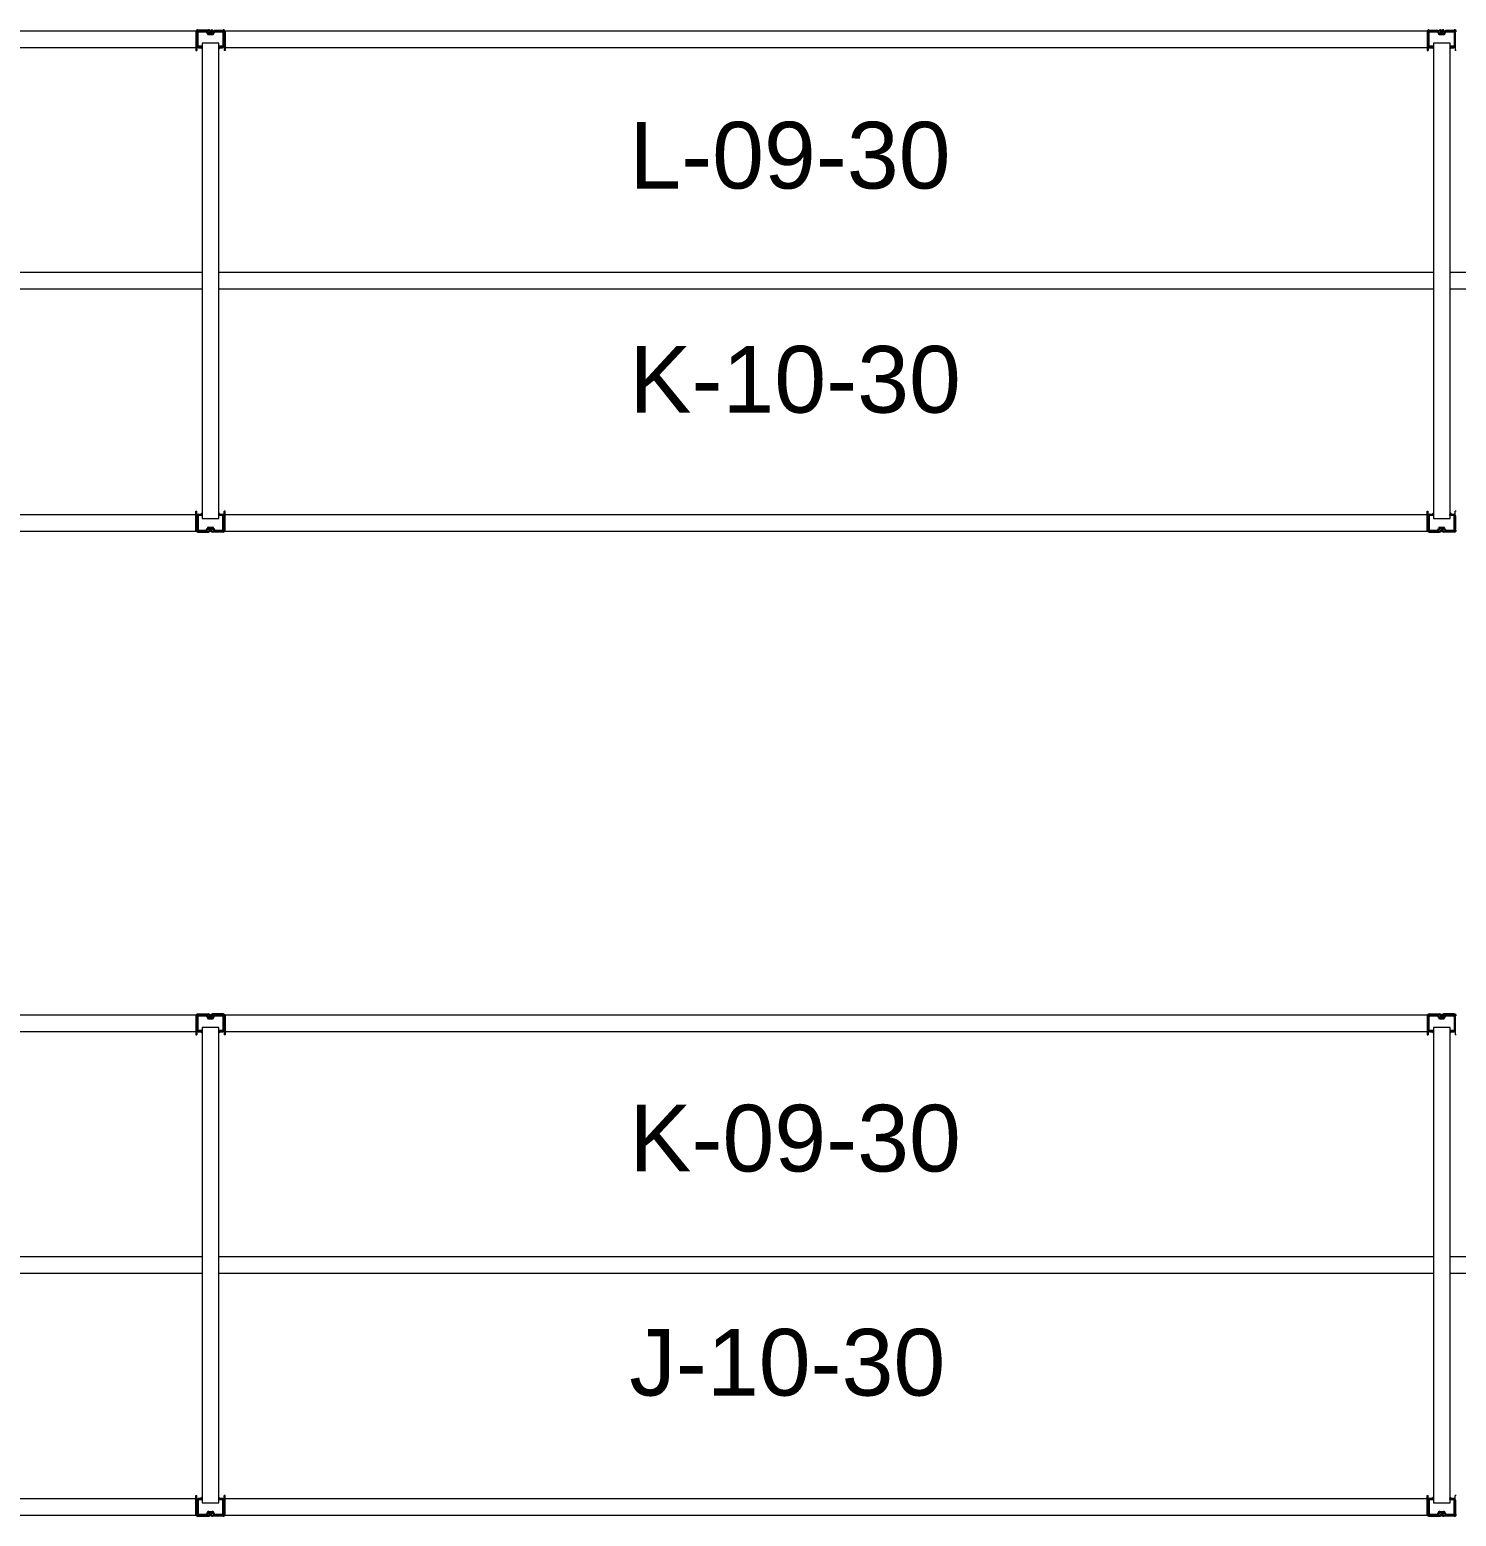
# Model space of a CAD drawing. Header units: inches. Extents: x 2743 to 10591, y -1604 to 5792.
# Drawn here: x 3988.2 to 4159.2, y 373.6 to 551.8 of the extents above; entities that cross this region are included whole.
import ezdxf

# ---------------------------------------------------------------- set-up
doc = ezdxf.new("R2010")
doc.units = ezdxf.units.IN
doc.header["$LTSCALE"] = 0.1875
doc.header["$MEASUREMENT"] = 0
for name, color, linetype, lineweight in [('22 Dimension', 7, 'Continuous', 5), ('32 Echelle', 160, 'Continuous', 15), ('33 Poutre', 30, 'Continuous', 15)]:
    doc.layers.add(name, color=color, linetype=linetype, lineweight=lineweight)
doc.styles.add('arial', font='')
doc.styles.get('arial').set_extended_font_data('Arial')

msp = doc.modelspace()

# ---------------------------------------------------------------- hatches: boundary and pattern name
at = {"layer": '32 Echelle'}
for points in [[(4008.83382, 549.49574), (4008.83382, 549.68324), (4008.64632, 549.68324)], [(4008.83382, 549.49574), (4008.83382, 549.68324), (4008.64632, 549.68324)], [(4010.83382, 549.49574), (4010.83382, 549.68324), (4011.02132, 549.68324)], [(4010.83382, 549.49574), (4010.83382, 549.68324), (4011.02132, 549.68324)], [(4156.45882, 549.49574), (4156.45882, 549.68324), (4156.27132, 549.68324)], [(4156.45882, 549.49574), (4156.45882, 549.68324), (4156.27132, 549.68324)], [(4158.45882, 549.49574), (4158.45882, 549.68324), (4158.64632, 549.68324)], [(4158.45882, 549.49574), (4158.45882, 549.68324), (4158.64632, 549.68324)], [(4008.83382, 493.87074), (4008.83382, 493.68324), (4008.64632, 493.68324)], [(4008.83382, 493.87074), (4008.83382, 493.68324), (4008.64632, 493.68324)], [(4010.83382, 493.87074), (4010.83382, 493.68324), (4011.02132, 493.68324)], [(4010.83382, 493.87074), (4010.83382, 493.68324), (4011.02132, 493.68324)], [(4156.45882, 493.87074), (4156.45882, 493.68324), (4156.27132, 493.68324)], [(4156.45882, 493.87074), (4156.45882, 493.68324), (4156.27132, 493.68324)], [(4158.45882, 493.87074), (4158.45882, 493.68324), (4158.64632, 493.68324)], [(4158.45882, 493.87074), (4158.45882, 493.68324), (4158.64632, 493.68324)], [(4008.83382, 431.49574), (4008.83382, 431.68324), (4008.64632, 431.68324)], [(4008.83382, 431.49574), (4008.83382, 431.68324), (4008.64632, 431.68324)], [(4010.83382, 431.49574), (4010.83382, 431.68324), (4011.02132, 431.68324)], [(4010.83382, 431.49574), (4010.83382, 431.68324), (4011.02132, 431.68324)], [(4156.45882, 431.49574), (4156.45882, 431.68324), (4156.27132, 431.68324)], [(4156.45882, 431.49574), (4156.45882, 431.68324), (4156.27132, 431.68324)], [(4158.45882, 431.49574), (4158.45882, 431.68324), (4158.64632, 431.68324)], [(4158.45882, 431.49574), (4158.45882, 431.68324), (4158.64632, 431.68324)], [(4008.83382, 375.87074), (4008.83382, 375.68324), (4008.64632, 375.68324)], [(4008.83382, 375.87074), (4008.83382, 375.68324), (4008.64632, 375.68324)], [(4010.83382, 375.87074), (4010.83382, 375.68324), (4011.02132, 375.68324)], [(4010.83382, 375.87074), (4010.83382, 375.68324), (4011.02132, 375.68324)], [(4156.45882, 375.87074), (4156.45882, 375.68324), (4156.27132, 375.68324)], [(4156.45882, 375.87074), (4156.45882, 375.68324), (4156.27132, 375.68324)], [(4158.45882, 375.87074), (4158.45882, 375.68324), (4158.64632, 375.68324)], [(4158.45882, 375.87074), (4158.45882, 375.68324), (4158.64632, 375.68324)]]:
    msp.add_hatch(color=256, dxfattribs=at).paths.add_polyline_path(points)

# ---------------------------------------------------------------- linework, layer by layer
at = {"layer": '22 Dimension'}
for p, q in [((4008.83382, 522.68324), (3863.20882, 522.68324)), ((4156.45882, 522.68324), (4010.83382, 522.68324)), ((4304.08382, 522.68324), (4158.45882, 522.68324)), ((4008.83382, 520.68324), (3863.20882, 520.68324)), ((4156.45882, 520.68324), (4010.83382, 520.68324)), ((4304.08382, 520.68324), (4158.45882, 520.68324)), ((4008.83382, 404.68324), (3863.20882, 404.68324)), ((4156.45882, 404.68324), (4010.83382, 404.68324)), ((4304.08382, 404.68324), (4158.45882, 404.68324)), ((4008.83382, 402.68324), (3863.20882, 402.68324)), ((4156.45882, 402.68324), (4010.83382, 402.68324)), ((4304.08382, 402.68324), (4158.45882, 402.68324))]:
    msp.add_line(p, q, dxfattribs=at)
at = {"layer": '32 Echelle', "linetype": 'Continuous', "lineweight": 25}
for p, q in [((4008.20886, 551.49949), (4008.20886, 549.86699)), ((4008.20886, 551.49949), (4008.20886, 549.86699)), ((4008.29886, 549.86699), (4008.29886, 551.49949)), ((4008.29886, 549.86699), (4008.29886, 551.49949)), ((4009.32145, 551.68324), (4008.39261, 551.68324)), ((4009.32145, 551.68324), (4008.39261, 551.68324)), ((4008.39261, 551.59324), (4009.32145, 551.59324)), ((4008.39261, 551.59324), (4009.32145, 551.59324)), ((4009.4111, 551.5269), (4009.45501, 551.38326)), ((4009.4111, 551.5269), (4009.45501, 551.38326)), ((4009.54108, 551.40958), (4009.49717, 551.55321)), ((4009.54108, 551.40958), (4009.49717, 551.55321)), ((4010.0369, 551.34324), (4009.63073, 551.34324)), ((4010.0369, 551.34324), (4009.63073, 551.34324)), ((4009.63073, 551.25324), (4010.0369, 551.25324)), ((4009.63073, 551.25324), (4010.0369, 551.25324)), ((4010.17047, 551.55321), (4010.12655, 551.40958)), ((4010.17047, 551.55321), (4010.12655, 551.40958)), ((4010.21262, 551.38326), (4010.25653, 551.5269)), ((4010.21262, 551.38326), (4010.25653, 551.5269)), ((4011.27502, 551.68324), (4010.34619, 551.68324)), ((4011.27502, 551.68324), (4010.34619, 551.68324)), ((4010.34619, 551.59324), (4011.27502, 551.59324)), ((4010.34619, 551.59324), (4011.27502, 551.59324)), ((4011.36877, 551.49949), (4011.36877, 549.86699)), ((4011.36877, 551.49949), (4011.36877, 549.86699)), ((4011.45877, 549.86699), (4011.45877, 551.49949)), ((4011.45877, 549.86699), (4011.45877, 551.49949)), ((4155.83386, 551.49949), (4155.83386, 549.86699)), ((4155.83386, 551.49949), (4155.83386, 549.86699)), ((4155.92386, 549.86699), (4155.92386, 551.49949)), ((4155.92386, 549.86699), (4155.92386, 551.49949)), ((4156.94645, 551.68324), (4156.01761, 551.68324)), ((4156.94645, 551.68324), (4156.01761, 551.68324)), ((4156.01761, 551.59324), (4156.94645, 551.59324)), ((4156.01761, 551.59324), (4156.94645, 551.59324)), ((4157.0361, 551.5269), (4157.08001, 551.38326)), ((4157.0361, 551.5269), (4157.08001, 551.38326)), ((4157.16608, 551.40958), (4157.12217, 551.55321)), ((4157.16608, 551.40958), (4157.12217, 551.55321)), ((4157.6619, 551.34324), (4157.25573, 551.34324)), ((4157.6619, 551.34324), (4157.25573, 551.34324)), ((4157.25573, 551.25324), (4157.6619, 551.25324)), ((4157.25573, 551.25324), (4157.6619, 551.25324)), ((4157.79547, 551.55321), (4157.75155, 551.40958)), ((4157.79547, 551.55321), (4157.75155, 551.40958)), ((4157.83762, 551.38326), (4157.88153, 551.5269)), ((4157.83762, 551.38326), (4157.88153, 551.5269)), ((4158.90002, 551.68324), (4157.97119, 551.68324)), ((4158.90002, 551.68324), (4157.97119, 551.68324)), ((4157.97119, 551.59324), (4158.90002, 551.59324)), ((4157.97119, 551.59324), (4158.90002, 551.59324)), ((4158.99377, 551.49949), (4158.99377, 549.86699)), ((4158.99377, 551.49949), (4158.99377, 549.86699)), ((4159.08377, 549.86699), (4159.08377, 551.49949)), ((4159.08377, 549.86699), (4159.08377, 551.49949)), ((4008.80886, 549.77324), (4008.39261, 549.77324)), ((4008.80886, 549.77324), (4008.39261, 549.77324)), ((4008.39261, 549.68324), (4008.80886, 549.68324)), ((4008.39261, 549.68324), (4008.80886, 549.68324)), ((4008.80886, 549.68324), (4008.80886, 549.77324)), ((4008.80886, 549.68324), (4008.80886, 549.77324)), ((4011.27502, 549.77324), (4010.85877, 549.77324)), ((4010.85877, 549.77324), (4010.85877, 549.68324)), ((4011.27502, 549.77324), (4010.85877, 549.77324)), ((4010.85877, 549.77324), (4010.85877, 549.68324)), ((4010.85877, 549.68324), (4011.27502, 549.68324)), ((4010.85877, 549.68324), (4011.27502, 549.68324)), ((4156.43386, 549.77324), (4156.01761, 549.77324)), ((4156.43386, 549.77324), (4156.01761, 549.77324)), ((4156.01761, 549.68324), (4156.43386, 549.68324)), ((4156.01761, 549.68324), (4156.43386, 549.68324)), ((4156.43386, 549.68324), (4156.43386, 549.77324)), ((4156.43386, 549.68324), (4156.43386, 549.77324)), ((4158.90002, 549.77324), (4158.48377, 549.77324)), ((4158.48377, 549.77324), (4158.48377, 549.68324)), ((4158.90002, 549.77324), (4158.48377, 549.77324)), ((4158.48377, 549.77324), (4158.48377, 549.68324)), ((4158.48377, 549.68324), (4158.90002, 549.68324)), ((4158.48377, 549.68324), (4158.90002, 549.68324)), ((4008.20886, 491.86699), (4008.20886, 493.49949)), ((4008.20886, 491.86699), (4008.20886, 493.49949)), ((4008.29886, 493.49949), (4008.29886, 491.86699)), ((4008.29886, 493.49949), (4008.29886, 491.86699)), ((4008.39261, 493.68324), (4008.80886, 493.68324)), ((4008.39261, 493.68324), (4008.80886, 493.68324)), ((4008.80886, 493.59324), (4008.39261, 493.59324)), ((4008.80886, 493.59324), (4008.39261, 493.59324)), ((4008.80886, 493.68324), (4008.80886, 493.59324)), ((4008.80886, 493.68324), (4008.80886, 493.59324)), ((4009.4111, 491.83958), (4009.45501, 491.98321)), ((4009.4111, 491.83958), (4009.45501, 491.98321)), ((4009.54108, 491.9569), (4009.49717, 491.81326)), ((4009.54108, 491.9569), (4009.49717, 491.81326)), ((4009.63073, 492.11324), (4010.0369, 492.11324)), ((4009.63073, 492.11324), (4010.0369, 492.11324)), ((4010.0369, 492.02324), (4009.63073, 492.02324)), ((4010.0369, 492.02324), (4009.63073, 492.02324)), ((4010.17047, 491.81326), (4010.12655, 491.9569)), ((4010.17047, 491.81326), (4010.12655, 491.9569)), ((4010.21262, 491.98321), (4010.25653, 491.83958)), ((4010.21262, 491.98321), (4010.25653, 491.83958)), ((4010.85877, 493.68324), (4011.27502, 493.68324)), ((4010.85877, 493.59324), (4010.85877, 493.68324)), ((4010.85877, 493.68324), (4011.27502, 493.68324)), ((4010.85877, 493.59324), (4010.85877, 493.68324)), ((4011.27502, 493.59324), (4010.85877, 493.59324)), ((4011.27502, 493.59324), (4010.85877, 493.59324)), ((4011.36877, 491.86699), (4011.36877, 493.49949)), ((4011.36877, 491.86699), (4011.36877, 493.49949)), ((4011.45877, 493.49949), (4011.45877, 491.86699)), ((4011.45877, 493.49949), (4011.45877, 491.86699)), ((4155.83386, 491.86699), (4155.83386, 493.49949)), ((4155.83386, 491.86699), (4155.83386, 493.49949)), ((4155.92386, 493.49949), (4155.92386, 491.86699)), ((4155.92386, 493.49949), (4155.92386, 491.86699)), ((4156.01761, 493.68324), (4156.43386, 493.68324)), ((4156.01761, 493.68324), (4156.43386, 493.68324)), ((4156.43386, 493.59324), (4156.01761, 493.59324)), ((4156.43386, 493.59324), (4156.01761, 493.59324)), ((4156.43386, 493.68324), (4156.43386, 493.59324)), ((4156.43386, 493.68324), (4156.43386, 493.59324)), ((4157.0361, 491.83958), (4157.08001, 491.98321)), ((4157.0361, 491.83958), (4157.08001, 491.98321)), ((4157.16608, 491.9569), (4157.12217, 491.81326)), ((4157.16608, 491.9569), (4157.12217, 491.81326)), ((4157.25573, 492.11324), (4157.6619, 492.11324)), ((4157.25573, 492.11324), (4157.6619, 492.11324)), ((4157.6619, 492.02324), (4157.25573, 492.02324)), ((4157.6619, 492.02324), (4157.25573, 492.02324)), ((4157.79547, 491.81326), (4157.75155, 491.9569)), ((4157.79547, 491.81326), (4157.75155, 491.9569)), ((4157.83762, 491.98321), (4157.88153, 491.83958)), ((4157.83762, 491.98321), (4157.88153, 491.83958)), ((4158.48377, 493.68324), (4158.90002, 493.68324)), ((4158.48377, 493.59324), (4158.48377, 493.68324)), ((4158.48377, 493.68324), (4158.90002, 493.68324)), ((4158.48377, 493.59324), (4158.48377, 493.68324)), ((4158.90002, 493.59324), (4158.48377, 493.59324)), ((4158.90002, 493.59324), (4158.48377, 493.59324)), ((4158.99377, 491.86699), (4158.99377, 493.49949)), ((4158.99377, 491.86699), (4158.99377, 493.49949)), ((4159.08377, 493.49949), (4159.08377, 491.86699)), ((4159.08377, 493.49949), (4159.08377, 491.86699)), ((4008.39261, 491.77324), (4009.32145, 491.77324)), ((4008.39261, 491.77324), (4009.32145, 491.77324)), ((4009.32145, 491.68324), (4008.39261, 491.68324)), ((4009.32145, 491.68324), (4008.39261, 491.68324)), ((4010.34619, 491.77324), (4011.27502, 491.77324)), ((4010.34619, 491.77324), (4011.27502, 491.77324)), ((4011.27502, 491.68324), (4010.34619, 491.68324)), ((4011.27502, 491.68324), (4010.34619, 491.68324)), ((4156.01761, 491.77324), (4156.94645, 491.77324)), ((4156.01761, 491.77324), (4156.94645, 491.77324)), ((4156.94645, 491.68324), (4156.01761, 491.68324)), ((4156.94645, 491.68324), (4156.01761, 491.68324)), ((4157.97119, 491.77324), (4158.90002, 491.77324)), ((4157.97119, 491.77324), (4158.90002, 491.77324)), ((4158.90002, 491.68324), (4157.97119, 491.68324)), ((4158.90002, 491.68324), (4157.97119, 491.68324)), ((4008.20886, 433.49949), (4008.20886, 431.86699)), ((4008.20886, 433.49949), (4008.20886, 431.86699)), ((4008.29886, 431.86699), (4008.29886, 433.49949)), ((4008.29886, 431.86699), (4008.29886, 433.49949)), ((4009.32145, 433.68324), (4008.39261, 433.68324)), ((4009.32145, 433.68324), (4008.39261, 433.68324)), ((4008.39261, 433.59324), (4009.32145, 433.59324)), ((4008.39261, 433.59324), (4009.32145, 433.59324)), ((4009.4111, 433.5269), (4009.45501, 433.38326)), ((4009.4111, 433.5269), (4009.45501, 433.38326)), ((4009.54108, 433.40958), (4009.49717, 433.55321)), ((4009.54108, 433.40958), (4009.49717, 433.55321)), ((4010.0369, 433.34324), (4009.63073, 433.34324)), ((4010.0369, 433.34324), (4009.63073, 433.34324)), ((4009.63073, 433.25324), (4010.0369, 433.25324)), ((4009.63073, 433.25324), (4010.0369, 433.25324)), ((4010.17047, 433.55321), (4010.12655, 433.40958)), ((4010.17047, 433.55321), (4010.12655, 433.40958)), ((4010.21262, 433.38326), (4010.25653, 433.5269)), ((4010.21262, 433.38326), (4010.25653, 433.5269)), ((4011.27502, 433.68324), (4010.34619, 433.68324)), ((4011.27502, 433.68324), (4010.34619, 433.68324)), ((4010.34619, 433.59324), (4011.27502, 433.59324)), ((4010.34619, 433.59324), (4011.27502, 433.59324)), ((4011.36877, 433.49949), (4011.36877, 431.86699)), ((4011.36877, 433.49949), (4011.36877, 431.86699)), ((4011.45877, 431.86699), (4011.45877, 433.49949)), ((4011.45877, 431.86699), (4011.45877, 433.49949)), ((4155.83386, 433.49949), (4155.83386, 431.86699)), ((4155.83386, 433.49949), (4155.83386, 431.86699)), ((4155.92386, 431.86699), (4155.92386, 433.49949)), ((4155.92386, 431.86699), (4155.92386, 433.49949)), ((4156.94645, 433.68324), (4156.01761, 433.68324)), ((4156.94645, 433.68324), (4156.01761, 433.68324)), ((4156.01761, 433.59324), (4156.94645, 433.59324)), ((4156.01761, 433.59324), (4156.94645, 433.59324)), ((4157.0361, 433.5269), (4157.08001, 433.38326)), ((4157.0361, 433.5269), (4157.08001, 433.38326)), ((4157.16608, 433.40958), (4157.12217, 433.55321)), ((4157.16608, 433.40958), (4157.12217, 433.55321)), ((4157.6619, 433.34324), (4157.25573, 433.34324)), ((4157.6619, 433.34324), (4157.25573, 433.34324)), ((4157.25573, 433.25324), (4157.6619, 433.25324)), ((4157.25573, 433.25324), (4157.6619, 433.25324)), ((4157.79547, 433.55321), (4157.75155, 433.40958)), ((4157.79547, 433.55321), (4157.75155, 433.40958)), ((4157.83762, 433.38326), (4157.88153, 433.5269)), ((4157.83762, 433.38326), (4157.88153, 433.5269)), ((4158.90002, 433.68324), (4157.97119, 433.68324)), ((4158.90002, 433.68324), (4157.97119, 433.68324)), ((4157.97119, 433.59324), (4158.90002, 433.59324)), ((4157.97119, 433.59324), (4158.90002, 433.59324)), ((4158.99377, 433.49949), (4158.99377, 431.86699)), ((4158.99377, 433.49949), (4158.99377, 431.86699)), ((4159.08377, 431.86699), (4159.08377, 433.49949)), ((4159.08377, 431.86699), (4159.08377, 433.49949)), ((4008.80886, 431.77324), (4008.39261, 431.77324)), ((4008.80886, 431.77324), (4008.39261, 431.77324)), ((4008.39261, 431.68324), (4008.80886, 431.68324)), ((4008.39261, 431.68324), (4008.80886, 431.68324)), ((4008.80886, 431.68324), (4008.80886, 431.77324)), ((4008.80886, 431.68324), (4008.80886, 431.77324)), ((4011.27502, 431.77324), (4010.85877, 431.77324)), ((4010.85877, 431.77324), (4010.85877, 431.68324)), ((4011.27502, 431.77324), (4010.85877, 431.77324)), ((4010.85877, 431.77324), (4010.85877, 431.68324)), ((4010.85877, 431.68324), (4011.27502, 431.68324)), ((4010.85877, 431.68324), (4011.27502, 431.68324)), ((4156.43386, 431.77324), (4156.01761, 431.77324)), ((4156.43386, 431.77324), (4156.01761, 431.77324)), ((4156.01761, 431.68324), (4156.43386, 431.68324)), ((4156.01761, 431.68324), (4156.43386, 431.68324)), ((4156.43386, 431.68324), (4156.43386, 431.77324)), ((4156.43386, 431.68324), (4156.43386, 431.77324)), ((4158.90002, 431.77324), (4158.48377, 431.77324)), ((4158.48377, 431.77324), (4158.48377, 431.68324)), ((4158.90002, 431.77324), (4158.48377, 431.77324)), ((4158.48377, 431.77324), (4158.48377, 431.68324)), ((4158.48377, 431.68324), (4158.90002, 431.68324)), ((4158.48377, 431.68324), (4158.90002, 431.68324)), ((4008.20886, 373.86699), (4008.20886, 375.49949)), ((4008.20886, 373.86699), (4008.20886, 375.49949)), ((4008.29886, 375.49949), (4008.29886, 373.86699)), ((4008.29886, 375.49949), (4008.29886, 373.86699)), ((4008.39261, 375.68324), (4008.80886, 375.68324)), ((4008.39261, 375.68324), (4008.80886, 375.68324)), ((4008.80886, 375.59324), (4008.39261, 375.59324)), ((4008.80886, 375.59324), (4008.39261, 375.59324)), ((4008.80886, 375.68324), (4008.80886, 375.59324)), ((4008.80886, 375.68324), (4008.80886, 375.59324)), ((4010.85877, 375.68324), (4011.27502, 375.68324)), ((4010.85877, 375.59324), (4010.85877, 375.68324)), ((4010.85877, 375.68324), (4011.27502, 375.68324)), ((4010.85877, 375.59324), (4010.85877, 375.68324)), ((4011.27502, 375.59324), (4010.85877, 375.59324)), ((4011.27502, 375.59324), (4010.85877, 375.59324)), ((4011.36877, 373.86699), (4011.36877, 375.49949)), ((4011.36877, 373.86699), (4011.36877, 375.49949)), ((4011.45877, 375.49949), (4011.45877, 373.86699)), ((4011.45877, 375.49949), (4011.45877, 373.86699)), ((4155.83386, 373.86699), (4155.83386, 375.49949)), ((4155.83386, 373.86699), (4155.83386, 375.49949)), ((4155.92386, 375.49949), (4155.92386, 373.86699)), ((4155.92386, 375.49949), (4155.92386, 373.86699)), ((4156.01761, 375.68324), (4156.43386, 375.68324)), ((4156.01761, 375.68324), (4156.43386, 375.68324)), ((4156.43386, 375.59324), (4156.01761, 375.59324)), ((4156.43386, 375.59324), (4156.01761, 375.59324)), ((4156.43386, 375.68324), (4156.43386, 375.59324)), ((4156.43386, 375.68324), (4156.43386, 375.59324)), ((4158.48377, 375.68324), (4158.90002, 375.68324)), ((4158.48377, 375.59324), (4158.48377, 375.68324)), ((4158.48377, 375.68324), (4158.90002, 375.68324)), ((4158.48377, 375.59324), (4158.48377, 375.68324)), ((4158.90002, 375.59324), (4158.48377, 375.59324)), ((4158.90002, 375.59324), (4158.48377, 375.59324)), ((4158.99377, 373.86699), (4158.99377, 375.49949)), ((4158.99377, 373.86699), (4158.99377, 375.49949)), ((4159.08377, 375.49949), (4159.08377, 373.86699)), ((4159.08377, 375.49949), (4159.08377, 373.86699)), ((4008.39261, 373.77324), (4009.32145, 373.77324)), ((4008.39261, 373.77324), (4009.32145, 373.77324)), ((4009.32145, 373.68324), (4008.39261, 373.68324)), ((4009.32145, 373.68324), (4008.39261, 373.68324)), ((4009.4111, 373.83958), (4009.45501, 373.98321)), ((4009.4111, 373.83958), (4009.45501, 373.98321)), ((4009.54108, 373.9569), (4009.49717, 373.81326)), ((4009.54108, 373.9569), (4009.49717, 373.81326)), ((4009.63073, 374.11324), (4010.0369, 374.11324)), ((4009.63073, 374.11324), (4010.0369, 374.11324)), ((4010.0369, 374.02324), (4009.63073, 374.02324)), ((4010.0369, 374.02324), (4009.63073, 374.02324)), ((4010.17047, 373.81326), (4010.12655, 373.9569)), ((4010.17047, 373.81326), (4010.12655, 373.9569)), ((4010.21262, 373.98321), (4010.25653, 373.83958)), ((4010.21262, 373.98321), (4010.25653, 373.83958)), ((4010.34619, 373.77324), (4011.27502, 373.77324)), ((4010.34619, 373.77324), (4011.27502, 373.77324)), ((4011.27502, 373.68324), (4010.34619, 373.68324)), ((4011.27502, 373.68324), (4010.34619, 373.68324)), ((4156.01761, 373.77324), (4156.94645, 373.77324)), ((4156.01761, 373.77324), (4156.94645, 373.77324)), ((4156.94645, 373.68324), (4156.01761, 373.68324)), ((4156.94645, 373.68324), (4156.01761, 373.68324)), ((4157.0361, 373.83958), (4157.08001, 373.98321)), ((4157.0361, 373.83958), (4157.08001, 373.98321)), ((4157.16608, 373.9569), (4157.12217, 373.81326)), ((4157.16608, 373.9569), (4157.12217, 373.81326)), ((4157.25573, 374.11324), (4157.6619, 374.11324)), ((4157.25573, 374.11324), (4157.6619, 374.11324)), ((4157.6619, 374.02324), (4157.25573, 374.02324)), ((4157.6619, 374.02324), (4157.25573, 374.02324)), ((4157.79547, 373.81326), (4157.75155, 373.9569)), ((4157.79547, 373.81326), (4157.75155, 373.9569)), ((4157.83762, 373.98321), (4157.88153, 373.83958)), ((4157.83762, 373.98321), (4157.88153, 373.83958)), ((4157.97119, 373.77324), (4158.90002, 373.77324)), ((4157.97119, 373.77324), (4158.90002, 373.77324)), ((4158.90002, 373.68324), (4157.97119, 373.68324)), ((4158.90002, 373.68324), (4157.97119, 373.68324))]:
    msp.add_line(p, q, dxfattribs=at)
at = {"layer": '32 Echelle'}
for p, q in [((4008.83382, 549.68324), (4008.64632, 549.68324)), ((4008.83382, 549.49574), (4008.64632, 549.68324)), ((4008.83382, 549.68324), (4008.64632, 549.68324)), ((4008.83382, 549.49574), (4008.64632, 549.68324)), ((4010.83382, 550.18324), (4008.83382, 550.18324)), ((4008.83382, 550.18324), (4008.83382, 493.18324)), ((4010.83382, 550.18324), (4008.83382, 550.18324)), ((4008.83382, 550.18324), (4008.83382, 493.18324)), ((4008.83382, 549.49574), (4008.83382, 549.68324)), ((4008.83382, 549.49574), (4008.83382, 549.68324)), ((4010.83382, 493.18324), (4010.83382, 550.18324)), ((4010.83382, 493.18324), (4010.83382, 550.18324)), ((4010.83382, 549.68324), (4011.02132, 549.68324)), ((4010.83382, 549.49574), (4010.83382, 549.68324)), ((4010.83382, 549.49574), (4011.02132, 549.68324)), ((4010.83382, 549.68324), (4011.02132, 549.68324)), ((4010.83382, 549.49574), (4010.83382, 549.68324)), ((4010.83382, 549.49574), (4011.02132, 549.68324)), ((4156.45882, 549.68324), (4156.27132, 549.68324)), ((4156.45882, 549.49574), (4156.27132, 549.68324)), ((4156.45882, 549.68324), (4156.27132, 549.68324)), ((4156.45882, 549.49574), (4156.27132, 549.68324)), ((4158.45882, 550.18324), (4156.45882, 550.18324)), ((4156.45882, 550.18324), (4156.45882, 493.18324)), ((4158.45882, 550.18324), (4156.45882, 550.18324)), ((4156.45882, 550.18324), (4156.45882, 493.18324)), ((4156.45882, 549.49574), (4156.45882, 549.68324)), ((4156.45882, 549.49574), (4156.45882, 549.68324)), ((4158.45882, 493.18324), (4158.45882, 550.18324)), ((4158.45882, 493.18324), (4158.45882, 550.18324)), ((4158.45882, 549.68324), (4158.64632, 549.68324)), ((4158.45882, 549.49574), (4158.45882, 549.68324)), ((4158.45882, 549.49574), (4158.64632, 549.68324)), ((4158.45882, 549.68324), (4158.64632, 549.68324)), ((4158.45882, 549.49574), (4158.45882, 549.68324)), ((4158.45882, 549.49574), (4158.64632, 549.68324)), ((4008.83382, 493.87074), (4008.64632, 493.68324)), ((4008.83382, 493.87074), (4008.64632, 493.68324)), ((4008.83382, 493.87074), (4008.83382, 493.68324)), ((4008.83382, 493.87074), (4008.83382, 493.68324)), ((4010.83382, 493.87074), (4010.83382, 493.68324)), ((4010.83382, 493.87074), (4011.02132, 493.68324)), ((4010.83382, 493.87074), (4010.83382, 493.68324)), ((4010.83382, 493.87074), (4011.02132, 493.68324)), ((4156.45882, 493.87074), (4156.27132, 493.68324)), ((4156.45882, 493.87074), (4156.27132, 493.68324)), ((4156.45882, 493.87074), (4156.45882, 493.68324)), ((4156.45882, 493.87074), (4156.45882, 493.68324)), ((4158.45882, 493.87074), (4158.45882, 493.68324)), ((4158.45882, 493.87074), (4158.64632, 493.68324)), ((4158.45882, 493.87074), (4158.45882, 493.68324)), ((4158.45882, 493.87074), (4158.64632, 493.68324)), ((4008.83382, 493.68324), (4008.64632, 493.68324)), ((4008.83382, 493.68324), (4008.64632, 493.68324)), ((4008.83382, 493.18324), (4010.83382, 493.18324)), ((4008.83382, 493.18324), (4010.83382, 493.18324)), ((4010.83382, 493.68324), (4011.02132, 493.68324)), ((4010.83382, 493.68324), (4011.02132, 493.68324)), ((4156.45882, 493.68324), (4156.27132, 493.68324)), ((4156.45882, 493.68324), (4156.27132, 493.68324)), ((4156.45882, 493.18324), (4158.45882, 493.18324)), ((4156.45882, 493.18324), (4158.45882, 493.18324)), ((4158.45882, 493.68324), (4158.64632, 493.68324)), ((4158.45882, 493.68324), (4158.64632, 493.68324)), ((4008.83382, 431.68324), (4008.64632, 431.68324)), ((4008.83382, 431.49574), (4008.64632, 431.68324)), ((4008.83382, 431.68324), (4008.64632, 431.68324)), ((4008.83382, 431.49574), (4008.64632, 431.68324)), ((4010.83382, 432.18324), (4008.83382, 432.18324)), ((4008.83382, 432.18324), (4008.83382, 375.18324)), ((4010.83382, 432.18324), (4008.83382, 432.18324)), ((4008.83382, 432.18324), (4008.83382, 375.18324)), ((4008.83382, 431.49574), (4008.83382, 431.68324)), ((4008.83382, 431.49574), (4008.83382, 431.68324)), ((4010.83382, 375.18324), (4010.83382, 432.18324)), ((4010.83382, 375.18324), (4010.83382, 432.18324)), ((4010.83382, 431.68324), (4011.02132, 431.68324)), ((4010.83382, 431.49574), (4010.83382, 431.68324)), ((4010.83382, 431.49574), (4011.02132, 431.68324)), ((4010.83382, 431.68324), (4011.02132, 431.68324)), ((4010.83382, 431.49574), (4010.83382, 431.68324)), ((4010.83382, 431.49574), (4011.02132, 431.68324)), ((4156.45882, 431.68324), (4156.27132, 431.68324)), ((4156.45882, 431.49574), (4156.27132, 431.68324)), ((4156.45882, 431.68324), (4156.27132, 431.68324)), ((4156.45882, 431.49574), (4156.27132, 431.68324)), ((4158.45882, 432.18324), (4156.45882, 432.18324)), ((4156.45882, 432.18324), (4156.45882, 375.18324)), ((4158.45882, 432.18324), (4156.45882, 432.18324)), ((4156.45882, 432.18324), (4156.45882, 375.18324)), ((4156.45882, 431.49574), (4156.45882, 431.68324)), ((4156.45882, 431.49574), (4156.45882, 431.68324)), ((4158.45882, 375.18324), (4158.45882, 432.18324)), ((4158.45882, 375.18324), (4158.45882, 432.18324)), ((4158.45882, 431.68324), (4158.64632, 431.68324)), ((4158.45882, 431.49574), (4158.45882, 431.68324)), ((4158.45882, 431.49574), (4158.64632, 431.68324)), ((4158.45882, 431.68324), (4158.64632, 431.68324)), ((4158.45882, 431.49574), (4158.45882, 431.68324)), ((4158.45882, 431.49574), (4158.64632, 431.68324)), ((4008.83382, 375.87074), (4008.64632, 375.68324)), ((4008.83382, 375.87074), (4008.64632, 375.68324)), ((4008.83382, 375.68324), (4008.64632, 375.68324)), ((4008.83382, 375.68324), (4008.64632, 375.68324)), ((4008.83382, 375.87074), (4008.83382, 375.68324)), ((4008.83382, 375.87074), (4008.83382, 375.68324)), ((4008.83382, 375.18324), (4010.83382, 375.18324)), ((4008.83382, 375.18324), (4010.83382, 375.18324)), ((4010.83382, 375.87074), (4010.83382, 375.68324)), ((4010.83382, 375.87074), (4011.02132, 375.68324)), ((4010.83382, 375.87074), (4010.83382, 375.68324)), ((4010.83382, 375.87074), (4011.02132, 375.68324)), ((4010.83382, 375.68324), (4011.02132, 375.68324)), ((4010.83382, 375.68324), (4011.02132, 375.68324)), ((4156.45882, 375.87074), (4156.27132, 375.68324)), ((4156.45882, 375.87074), (4156.27132, 375.68324)), ((4156.45882, 375.68324), (4156.27132, 375.68324)), ((4156.45882, 375.68324), (4156.27132, 375.68324)), ((4156.45882, 375.87074), (4156.45882, 375.68324)), ((4156.45882, 375.87074), (4156.45882, 375.68324)), ((4156.45882, 375.18324), (4158.45882, 375.18324)), ((4156.45882, 375.18324), (4158.45882, 375.18324)), ((4158.45882, 375.87074), (4158.45882, 375.68324)), ((4158.45882, 375.87074), (4158.64632, 375.68324)), ((4158.45882, 375.87074), (4158.45882, 375.68324)), ((4158.45882, 375.87074), (4158.64632, 375.68324)), ((4158.45882, 375.68324), (4158.64632, 375.68324)), ((4158.45882, 375.68324), (4158.64632, 375.68324))]:
    msp.add_line(p, q, dxfattribs=at)
at = {"layer": '32 Echelle', "linetype": 'Continuous', "lineweight": 25}
for centre, radius, start, end in [((4008.39261, 551.49949), 0.18375, 90, 180), ((4008.39261, 551.49949), 0.18375, 90, 180), ((4008.39261, 551.49949), 0.09375, 90, 180), ((4008.39261, 551.49949), 0.09375, 90, 180), ((4009.32145, 551.49949), 0.18375, 17, 90), ((4009.32145, 551.49949), 0.18375, 17, 90), ((4009.32145, 551.49949), 0.09375, 17, 90), ((4009.32145, 551.49949), 0.09375, 17, 90), ((4009.63073, 551.43699), 0.18375, 197, 270), ((4009.63073, 551.43699), 0.18375, 197, 270), ((4009.63073, 551.43699), 0.09375, 197, 270), ((4009.63073, 551.43699), 0.09375, 197, 270), ((4010.0369, 551.43699), 0.09375, 270, 343), ((4010.0369, 551.43699), 0.09375, 270, 343), ((4010.0369, 551.43699), 0.18375, 270, 343), ((4010.0369, 551.43699), 0.18375, 270, 343), ((4010.34619, 551.49949), 0.18375, 90, 163), ((4010.34619, 551.49949), 0.18375, 90, 163), ((4010.34619, 551.49949), 0.09375, 90, 163), ((4010.34619, 551.49949), 0.09375, 90, 163), ((4011.27502, 551.49949), 0.18375, 0, 90), ((4011.27502, 551.49949), 0.18375, 0, 90), ((4011.27502, 551.49949), 0.09375, 0, 90), ((4011.27502, 551.49949), 0.09375, 0, 90), ((4156.01761, 551.49949), 0.18375, 90, 180), ((4156.01761, 551.49949), 0.18375, 90, 180), ((4156.01761, 551.49949), 0.09375, 90, 180), ((4156.01761, 551.49949), 0.09375, 90, 180), ((4156.94645, 551.49949), 0.18375, 17, 90), ((4156.94645, 551.49949), 0.18375, 17, 90), ((4156.94645, 551.49949), 0.09375, 17, 90), ((4156.94645, 551.49949), 0.09375, 17, 90), ((4157.25573, 551.43699), 0.18375, 197, 270), ((4157.25573, 551.43699), 0.18375, 197, 270), ((4157.25573, 551.43699), 0.09375, 197, 270), ((4157.25573, 551.43699), 0.09375, 197, 270), ((4157.6619, 551.43699), 0.09375, 270, 343), ((4157.6619, 551.43699), 0.09375, 270, 343), ((4157.6619, 551.43699), 0.18375, 270, 343), ((4157.6619, 551.43699), 0.18375, 270, 343), ((4157.97119, 551.49949), 0.18375, 90, 163), ((4157.97119, 551.49949), 0.18375, 90, 163), ((4157.97119, 551.49949), 0.09375, 90, 163), ((4157.97119, 551.49949), 0.09375, 90, 163), ((4158.90002, 551.49949), 0.18375, 0, 90), ((4158.90002, 551.49949), 0.18375, 0, 90), ((4158.90002, 551.49949), 0.09375, 0, 90), ((4158.90002, 551.49949), 0.09375, 0, 90), ((4008.39261, 549.86699), 0.18375, 180, 270), ((4008.39261, 549.86699), 0.18375, 180, 270), ((4008.39261, 549.86699), 0.09375, 180, 270), ((4008.39261, 549.86699), 0.09375, 180, 270), ((4011.27502, 549.86699), 0.09375, 270, 0), ((4011.27502, 549.86699), 0.18375, 270, 0), ((4011.27502, 549.86699), 0.09375, 270, 0), ((4011.27502, 549.86699), 0.18375, 270, 0), ((4156.01761, 549.86699), 0.18375, 180, 270), ((4156.01761, 549.86699), 0.18375, 180, 270), ((4156.01761, 549.86699), 0.09375, 180, 270), ((4156.01761, 549.86699), 0.09375, 180, 270), ((4158.90002, 549.86699), 0.09375, 270, 0), ((4158.90002, 549.86699), 0.18375, 270, 0), ((4158.90002, 549.86699), 0.09375, 270, 0), ((4158.90002, 549.86699), 0.18375, 270, 0), ((4008.39261, 493.49949), 0.18375, 90, 180), ((4008.39261, 493.49949), 0.18375, 90, 180), ((4008.39261, 493.49949), 0.09375, 90, 180), ((4008.39261, 493.49949), 0.09375, 90, 180), ((4009.63073, 491.92949), 0.18375, 90, 163), ((4009.63073, 491.92949), 0.18375, 90, 163), ((4009.63073, 491.92949), 0.09375, 90, 163), ((4009.63073, 491.92949), 0.09375, 90, 163), ((4010.0369, 491.92949), 0.18375, 17, 90), ((4010.0369, 491.92949), 0.18375, 17, 90), ((4010.0369, 491.92949), 0.09375, 17, 90), ((4010.0369, 491.92949), 0.09375, 17, 90), ((4011.27502, 493.49949), 0.18375, 0, 90), ((4011.27502, 493.49949), 0.18375, 0, 90), ((4011.27502, 493.49949), 0.09375, 0, 90), ((4011.27502, 493.49949), 0.09375, 0, 90), ((4156.01761, 493.49949), 0.18375, 90, 180), ((4156.01761, 493.49949), 0.18375, 90, 180), ((4156.01761, 493.49949), 0.09375, 90, 180), ((4156.01761, 493.49949), 0.09375, 90, 180), ((4157.25573, 491.92949), 0.18375, 90, 163), ((4157.25573, 491.92949), 0.18375, 90, 163), ((4157.25573, 491.92949), 0.09375, 90, 163), ((4157.25573, 491.92949), 0.09375, 90, 163), ((4157.6619, 491.92949), 0.18375, 17, 90), ((4157.6619, 491.92949), 0.18375, 17, 90), ((4157.6619, 491.92949), 0.09375, 17, 90), ((4157.6619, 491.92949), 0.09375, 17, 90), ((4158.90002, 493.49949), 0.18375, 0, 90), ((4158.90002, 493.49949), 0.18375, 0, 90), ((4158.90002, 493.49949), 0.09375, 0, 90), ((4158.90002, 493.49949), 0.09375, 0, 90), ((4008.39261, 491.86699), 0.18375, 180, 270), ((4008.39261, 491.86699), 0.18375, 180, 270), ((4008.39261, 491.86699), 0.09375, 180, 270), ((4008.39261, 491.86699), 0.09375, 180, 270), ((4009.32145, 491.86699), 0.09375, 270, 343), ((4009.32145, 491.86699), 0.09375, 270, 343), ((4009.32145, 491.86699), 0.18375, 270, 343), ((4009.32145, 491.86699), 0.18375, 270, 343), ((4010.34619, 491.86699), 0.18375, 197, 270), ((4010.34619, 491.86699), 0.18375, 197, 270), ((4010.34619, 491.86699), 0.09375, 197, 270), ((4010.34619, 491.86699), 0.09375, 197, 270), ((4011.27502, 491.86699), 0.09375, 270, 0), ((4011.27502, 491.86699), 0.18375, 270, 0), ((4011.27502, 491.86699), 0.09375, 270, 0), ((4011.27502, 491.86699), 0.18375, 270, 0), ((4156.01761, 491.86699), 0.18375, 180, 270), ((4156.01761, 491.86699), 0.18375, 180, 270), ((4156.01761, 491.86699), 0.09375, 180, 270), ((4156.01761, 491.86699), 0.09375, 180, 270), ((4156.94645, 491.86699), 0.09375, 270, 343), ((4156.94645, 491.86699), 0.09375, 270, 343), ((4156.94645, 491.86699), 0.18375, 270, 343), ((4156.94645, 491.86699), 0.18375, 270, 343), ((4157.97119, 491.86699), 0.18375, 197, 270), ((4157.97119, 491.86699), 0.18375, 197, 270), ((4157.97119, 491.86699), 0.09375, 197, 270), ((4157.97119, 491.86699), 0.09375, 197, 270), ((4158.90002, 491.86699), 0.09375, 270, 0), ((4158.90002, 491.86699), 0.18375, 270, 0), ((4158.90002, 491.86699), 0.09375, 270, 0), ((4158.90002, 491.86699), 0.18375, 270, 0), ((4008.39261, 433.49949), 0.18375, 90, 180), ((4008.39261, 433.49949), 0.18375, 90, 180), ((4008.39261, 433.49949), 0.09375, 90, 180), ((4008.39261, 433.49949), 0.09375, 90, 180), ((4009.32145, 433.49949), 0.18375, 17, 90), ((4009.32145, 433.49949), 0.18375, 17, 90), ((4009.32145, 433.49949), 0.09375, 17, 90), ((4009.32145, 433.49949), 0.09375, 17, 90), ((4009.63073, 433.43699), 0.18375, 197, 270), ((4009.63073, 433.43699), 0.18375, 197, 270), ((4009.63073, 433.43699), 0.09375, 197, 270), ((4009.63073, 433.43699), 0.09375, 197, 270), ((4010.0369, 433.43699), 0.09375, 270, 343), ((4010.0369, 433.43699), 0.09375, 270, 343), ((4010.0369, 433.43699), 0.18375, 270, 343), ((4010.0369, 433.43699), 0.18375, 270, 343), ((4010.34619, 433.49949), 0.18375, 90, 163), ((4010.34619, 433.49949), 0.18375, 90, 163), ((4010.34619, 433.49949), 0.09375, 90, 163), ((4010.34619, 433.49949), 0.09375, 90, 163), ((4011.27502, 433.49949), 0.18375, 0, 90), ((4011.27502, 433.49949), 0.18375, 0, 90), ((4011.27502, 433.49949), 0.09375, 0, 90), ((4011.27502, 433.49949), 0.09375, 0, 90), ((4156.01761, 433.49949), 0.18375, 90, 180), ((4156.01761, 433.49949), 0.18375, 90, 180), ((4156.01761, 433.49949), 0.09375, 90, 180), ((4156.01761, 433.49949), 0.09375, 90, 180), ((4156.94645, 433.49949), 0.18375, 17, 90), ((4156.94645, 433.49949), 0.18375, 17, 90), ((4156.94645, 433.49949), 0.09375, 17, 90), ((4156.94645, 433.49949), 0.09375, 17, 90), ((4157.25573, 433.43699), 0.18375, 197, 270), ((4157.25573, 433.43699), 0.18375, 197, 270), ((4157.25573, 433.43699), 0.09375, 197, 270), ((4157.25573, 433.43699), 0.09375, 197, 270), ((4157.6619, 433.43699), 0.09375, 270, 343), ((4157.6619, 433.43699), 0.09375, 270, 343), ((4157.6619, 433.43699), 0.18375, 270, 343), ((4157.6619, 433.43699), 0.18375, 270, 343), ((4157.97119, 433.49949), 0.18375, 90, 163), ((4157.97119, 433.49949), 0.18375, 90, 163), ((4157.97119, 433.49949), 0.09375, 90, 163), ((4157.97119, 433.49949), 0.09375, 90, 163), ((4158.90002, 433.49949), 0.18375, 0, 90), ((4158.90002, 433.49949), 0.18375, 0, 90), ((4158.90002, 433.49949), 0.09375, 0, 90), ((4158.90002, 433.49949), 0.09375, 0, 90), ((4008.39261, 431.86699), 0.18375, 180, 270), ((4008.39261, 431.86699), 0.18375, 180, 270), ((4008.39261, 431.86699), 0.09375, 180, 270), ((4008.39261, 431.86699), 0.09375, 180, 270), ((4011.27502, 431.86699), 0.09375, 270, 0), ((4011.27502, 431.86699), 0.18375, 270, 0), ((4011.27502, 431.86699), 0.09375, 270, 0), ((4011.27502, 431.86699), 0.18375, 270, 0), ((4156.01761, 431.86699), 0.18375, 180, 270), ((4156.01761, 431.86699), 0.18375, 180, 270), ((4156.01761, 431.86699), 0.09375, 180, 270), ((4156.01761, 431.86699), 0.09375, 180, 270), ((4158.90002, 431.86699), 0.09375, 270, 0), ((4158.90002, 431.86699), 0.18375, 270, 0), ((4158.90002, 431.86699), 0.09375, 270, 0), ((4158.90002, 431.86699), 0.18375, 270, 0), ((4008.39261, 375.49949), 0.18375, 90, 180), ((4008.39261, 375.49949), 0.18375, 90, 180), ((4008.39261, 375.49949), 0.09375, 90, 180), ((4008.39261, 375.49949), 0.09375, 90, 180), ((4011.27502, 375.49949), 0.18375, 0, 90), ((4011.27502, 375.49949), 0.18375, 0, 90), ((4011.27502, 375.49949), 0.09375, 0, 90), ((4011.27502, 375.49949), 0.09375, 0, 90), ((4156.01761, 375.49949), 0.18375, 90, 180), ((4156.01761, 375.49949), 0.18375, 90, 180), ((4156.01761, 375.49949), 0.09375, 90, 180), ((4156.01761, 375.49949), 0.09375, 90, 180), ((4158.90002, 375.49949), 0.18375, 0, 90), ((4158.90002, 375.49949), 0.18375, 0, 90), ((4158.90002, 375.49949), 0.09375, 0, 90), ((4158.90002, 375.49949), 0.09375, 0, 90), ((4008.39261, 373.86699), 0.18375, 180, 270), ((4008.39261, 373.86699), 0.18375, 180, 270), ((4008.39261, 373.86699), 0.09375, 180, 270), ((4008.39261, 373.86699), 0.09375, 180, 270), ((4009.32145, 373.86699), 0.09375, 270, 343), ((4009.32145, 373.86699), 0.09375, 270, 343), ((4009.32145, 373.86699), 0.18375, 270, 343), ((4009.32145, 373.86699), 0.18375, 270, 343), ((4009.63073, 373.92949), 0.18375, 90, 163), ((4009.63073, 373.92949), 0.18375, 90, 163), ((4009.63073, 373.92949), 0.09375, 90, 163), ((4009.63073, 373.92949), 0.09375, 90, 163), ((4010.0369, 373.92949), 0.18375, 17, 90), ((4010.0369, 373.92949), 0.18375, 17, 90), ((4010.0369, 373.92949), 0.09375, 17, 90), ((4010.0369, 373.92949), 0.09375, 17, 90), ((4010.34619, 373.86699), 0.18375, 197, 270), ((4010.34619, 373.86699), 0.18375, 197, 270), ((4010.34619, 373.86699), 0.09375, 197, 270), ((4010.34619, 373.86699), 0.09375, 197, 270), ((4011.27502, 373.86699), 0.09375, 270, 0), ((4011.27502, 373.86699), 0.18375, 270, 0), ((4011.27502, 373.86699), 0.09375, 270, 0), ((4011.27502, 373.86699), 0.18375, 270, 0), ((4156.01761, 373.86699), 0.18375, 180, 270), ((4156.01761, 373.86699), 0.18375, 180, 270), ((4156.01761, 373.86699), 0.09375, 180, 270), ((4156.01761, 373.86699), 0.09375, 180, 270), ((4156.94645, 373.86699), 0.09375, 270, 343), ((4156.94645, 373.86699), 0.09375, 270, 343), ((4156.94645, 373.86699), 0.18375, 270, 343), ((4156.94645, 373.86699), 0.18375, 270, 343), ((4157.25573, 373.92949), 0.18375, 90, 163), ((4157.25573, 373.92949), 0.18375, 90, 163), ((4157.25573, 373.92949), 0.09375, 90, 163), ((4157.25573, 373.92949), 0.09375, 90, 163), ((4157.6619, 373.92949), 0.18375, 17, 90), ((4157.6619, 373.92949), 0.18375, 17, 90), ((4157.6619, 373.92949), 0.09375, 17, 90), ((4157.6619, 373.92949), 0.09375, 17, 90), ((4157.97119, 373.86699), 0.18375, 197, 270), ((4157.97119, 373.86699), 0.18375, 197, 270), ((4157.97119, 373.86699), 0.09375, 197, 270), ((4157.97119, 373.86699), 0.09375, 197, 270), ((4158.90002, 373.86699), 0.09375, 270, 0), ((4158.90002, 373.86699), 0.18375, 270, 0), ((4158.90002, 373.86699), 0.09375, 270, 0), ((4158.90002, 373.86699), 0.18375, 270, 0)]:
    msp.add_arc(centre, radius, start, end, dxfattribs=at)
at = {"layer": '33 Poutre'}
for p, q in [((3863.95882, 551.68324), (4008.08382, 551.68324)), ((4008.08382, 551.68324), (4008.08382, 549.68324)), ((4008.08382, 551.55824), (4008.08382, 549.30224)), ((4008.20282, 551.55824), (4008.20282, 549.30224)), ((4008.32782, 551.80224), (4009.58982, 551.80224)), ((4009.58982, 551.68324), (4008.32782, 551.68324)), ((4009.71482, 551.34324), (4009.71482, 551.55824)), ((4009.71482, 551.34324), (4009.83382, 551.34324)), ((4009.83382, 551.34324), (4009.83382, 551.55824)), ((4009.83382, 551.34324), (4009.83382, 551.55824)), ((4009.95282, 551.34324), (4009.83382, 551.34324)), ((4009.95282, 551.34324), (4009.95282, 551.55824)), ((4010.07782, 551.68324), (4011.33982, 551.68324)), ((4011.46482, 551.55824), (4011.46482, 549.30224)), ((4011.58382, 551.68324), (4155.70882, 551.68324)), ((4011.58382, 551.68324), (4011.58382, 549.68324)), ((4011.58382, 551.55824), (4011.58382, 549.30224)), ((4155.70882, 551.68324), (4155.70882, 549.68324)), ((4155.70882, 551.55824), (4155.70882, 549.30224)), ((4155.82782, 551.55824), (4155.82782, 549.30224)), ((4157.21482, 551.68324), (4155.95282, 551.68324)), ((4157.33982, 551.34324), (4157.33982, 551.55824)), ((4157.33982, 551.34324), (4157.45882, 551.34324)), ((4157.45882, 551.34324), (4157.45882, 551.55824)), ((4157.45882, 551.34324), (4157.45882, 551.55824)), ((4157.57782, 551.34324), (4157.45882, 551.34324)), ((4157.57782, 551.34324), (4157.57782, 551.55824)), ((4157.70282, 551.68324), (4158.96482, 551.68324)), ((4159.08982, 551.55824), (4159.08982, 549.30224)), ((3863.95882, 549.68324), (4008.08382, 549.68324)), ((4008.08382, 549.30224), (4008.20282, 549.30224)), ((4011.58382, 549.30224), (4011.46482, 549.30224)), ((4011.58382, 549.68324), (4155.70882, 549.68324)), ((4155.70882, 549.30224), (4155.82782, 549.30224)), ((4159.20882, 549.30224), (4159.08982, 549.30224)), ((4008.08382, 491.80824), (4008.08382, 494.06424)), ((4008.08382, 494.06424), (4008.20282, 494.06424)), ((4008.20282, 491.80824), (4008.20282, 494.06424)), ((4011.58382, 494.06424), (4011.46482, 494.06424)), ((4011.46482, 491.80824), (4011.46482, 494.06424)), ((4011.58382, 491.80824), (4011.58382, 494.06424)), ((4155.70882, 491.80824), (4155.70882, 494.06424)), ((4155.70882, 494.06424), (4155.82782, 494.06424)), ((4155.82782, 491.80824), (4155.82782, 494.06424)), ((4159.20882, 494.06424), (4159.08982, 494.06424)), ((4159.08982, 491.80824), (4159.08982, 494.06424)), ((3863.95882, 493.68324), (4008.08382, 493.68324)), ((4008.08382, 491.68324), (4008.08382, 493.68324)), ((4009.71482, 492.02324), (4009.71482, 491.80824)), ((4009.71482, 492.02324), (4009.83382, 492.02324)), ((4009.83382, 492.02324), (4009.83382, 491.80824)), ((4009.95282, 492.02324), (4009.83382, 492.02324)), ((4009.83382, 492.02324), (4009.83382, 491.80824)), ((4009.95282, 492.02324), (4009.95282, 491.80824)), ((4011.58382, 493.68324), (4155.70882, 493.68324)), ((4011.58382, 491.68324), (4011.58382, 493.68324)), ((4155.70882, 491.68324), (4155.70882, 493.68324)), ((4157.33982, 492.02324), (4157.33982, 491.80824)), ((4157.33982, 492.02324), (4157.45882, 492.02324)), ((4157.45882, 492.02324), (4157.45882, 491.80824)), ((4157.45882, 492.02324), (4157.45882, 491.80824)), ((4157.57782, 492.02324), (4157.45882, 492.02324)), ((4157.57782, 492.02324), (4157.57782, 491.80824)), ((3863.95882, 491.68324), (4008.08382, 491.68324)), ((4009.58982, 491.68324), (4008.32782, 491.68324)), ((4008.32782, 491.56424), (4009.58982, 491.56424)), ((4010.07782, 491.68324), (4011.33982, 491.68324)), ((4011.33982, 491.56424), (4010.07782, 491.56424)), ((4011.58382, 491.68324), (4155.70882, 491.68324)), ((4157.21482, 491.68324), (4155.95282, 491.68324)), ((4155.95282, 491.56424), (4157.21482, 491.56424)), ((4157.70282, 491.68324), (4158.96482, 491.68324)), ((4158.96482, 491.56424), (4157.70282, 491.56424)), ((3863.95882, 433.68324), (4008.08382, 433.68324)), ((4008.08382, 433.68324), (4008.08382, 431.68324)), ((4008.08382, 433.55824), (4008.08382, 431.30224)), ((4008.20282, 433.55824), (4008.20282, 431.30224)), ((4008.32782, 433.80224), (4009.58982, 433.80224)), ((4009.58982, 433.68324), (4008.32782, 433.68324)), ((4009.71482, 433.34324), (4009.71482, 433.55824)), ((4009.71482, 433.34324), (4009.83382, 433.34324)), ((4009.83382, 433.34324), (4009.83382, 433.55824)), ((4009.83382, 433.34324), (4009.83382, 433.55824)), ((4009.95282, 433.34324), (4009.83382, 433.34324)), ((4009.95282, 433.34324), (4009.95282, 433.55824)), ((4011.33982, 433.80224), (4010.07782, 433.80224)), ((4010.07782, 433.68324), (4011.33982, 433.68324)), ((4011.46482, 433.55824), (4011.46482, 431.30224)), ((4011.58382, 433.68324), (4155.70882, 433.68324)), ((4011.58382, 433.68324), (4011.58382, 431.68324)), ((4011.58382, 433.55824), (4011.58382, 431.30224)), ((4155.70882, 433.68324), (4155.70882, 431.68324)), ((4155.70882, 433.55824), (4155.70882, 431.30224)), ((4155.82782, 433.55824), (4155.82782, 431.30224)), ((4155.95282, 433.80224), (4157.21482, 433.80224)), ((4157.21482, 433.68324), (4155.95282, 433.68324)), ((4157.33982, 433.34324), (4157.33982, 433.55824)), ((4157.33982, 433.34324), (4157.45882, 433.34324)), ((4157.45882, 433.34324), (4157.45882, 433.55824)), ((4157.45882, 433.34324), (4157.45882, 433.55824)), ((4157.57782, 433.34324), (4157.45882, 433.34324)), ((4157.57782, 433.34324), (4157.57782, 433.55824)), ((4158.96482, 433.80224), (4157.70282, 433.80224)), ((4157.70282, 433.68324), (4158.96482, 433.68324)), ((4159.08982, 433.55824), (4159.08982, 431.30224)), ((3863.95882, 431.68324), (4008.08382, 431.68324)), ((4011.58382, 431.68324), (4155.70882, 431.68324)), ((4008.08382, 431.30224), (4008.20282, 431.30224)), ((4011.58382, 431.30224), (4011.46482, 431.30224)), ((4155.70882, 431.30224), (4155.82782, 431.30224)), ((4159.20882, 431.30224), (4159.08982, 431.30224)), ((3863.95882, 375.68324), (4008.08382, 375.68324)), ((4008.08382, 373.80824), (4008.08382, 376.06424)), ((4008.08382, 376.06424), (4008.20282, 376.06424)), ((4008.08382, 373.68324), (4008.08382, 375.68324)), ((4008.20282, 373.80824), (4008.20282, 376.06424)), ((4011.58382, 376.06424), (4011.46482, 376.06424)), ((4011.46482, 373.80824), (4011.46482, 376.06424)), ((4011.58382, 373.80824), (4011.58382, 376.06424)), ((4011.58382, 375.68324), (4155.70882, 375.68324)), ((4011.58382, 373.68324), (4011.58382, 375.68324)), ((4155.70882, 373.80824), (4155.70882, 376.06424)), ((4155.70882, 376.06424), (4155.82782, 376.06424)), ((4155.70882, 373.68324), (4155.70882, 375.68324)), ((4155.82782, 373.80824), (4155.82782, 376.06424)), ((4159.20882, 376.06424), (4159.08982, 376.06424)), ((4159.08982, 373.80824), (4159.08982, 376.06424)), ((3863.95882, 373.68324), (4008.08382, 373.68324)), ((4009.58982, 373.68324), (4008.32782, 373.68324)), ((4008.32782, 373.56424), (4009.58982, 373.56424)), ((4009.71482, 374.02324), (4009.71482, 373.80824)), ((4009.71482, 374.02324), (4009.83382, 374.02324)), ((4009.83382, 374.02324), (4009.83382, 373.80824)), ((4009.95282, 374.02324), (4009.83382, 374.02324)), ((4009.83382, 374.02324), (4009.83382, 373.80824)), ((4009.95282, 374.02324), (4009.95282, 373.80824)), ((4010.07782, 373.68324), (4011.33982, 373.68324)), ((4011.33982, 373.56424), (4010.07782, 373.56424)), ((4011.58382, 373.68324), (4155.70882, 373.68324)), ((4157.21482, 373.68324), (4155.95282, 373.68324)), ((4155.95282, 373.56424), (4157.21482, 373.56424)), ((4157.33982, 374.02324), (4157.33982, 373.80824)), ((4157.33982, 374.02324), (4157.45882, 374.02324)), ((4157.45882, 374.02324), (4157.45882, 373.80824)), ((4157.45882, 374.02324), (4157.45882, 373.80824)), ((4157.57782, 374.02324), (4157.45882, 374.02324)), ((4157.57782, 374.02324), (4157.57782, 373.80824)), ((4157.70282, 373.68324), (4158.96482, 373.68324)), ((4158.96482, 373.56424), (4157.70282, 373.56424))]:
    msp.add_line(p, q, dxfattribs=at)
for centre, radius, start, end in [((4008.32782, 551.55824), 0.244, 90, 180), ((4008.32782, 551.55824), 0.125, 90, 180), ((4009.58982, 551.55824), 0.244, 0, 90), ((4009.58982, 551.55824), 0.125, 0, 90), ((4010.07782, 551.55824), 0.244, 90, 180), ((4010.07782, 551.55824), 0.125, 90, 180), ((4011.33982, 551.55824), 0.244, 0, 90), ((4011.33982, 551.55824), 0.125, 0, 90), ((4155.95282, 551.55824), 0.244, 90, 180), ((4155.95282, 551.55824), 0.125, 90, 180), ((4157.21482, 551.55824), 0.244, 0, 90), ((4157.21482, 551.55824), 0.125, 0, 90), ((4157.70282, 551.55824), 0.244, 90, 180), ((4157.70282, 551.55824), 0.125, 90, 180), ((4158.96482, 551.55824), 0.244, 0, 90), ((4158.96482, 551.55824), 0.125, 0, 90), ((4008.32782, 491.80824), 0.244, 180, 270), ((4008.32782, 491.80824), 0.125, 180, 270), ((4009.58982, 491.80824), 0.125, 270, 0), ((4009.58982, 491.80824), 0.244, 270, 0), ((4010.07782, 491.80824), 0.244, 180, 270), ((4010.07782, 491.80824), 0.125, 180, 270), ((4011.33982, 491.80824), 0.244, 270, 0), ((4011.33982, 491.80824), 0.125, 270, 0), ((4155.95282, 491.80824), 0.244, 180, 270), ((4155.95282, 491.80824), 0.125, 180, 270), ((4157.21482, 491.80824), 0.125, 270, 0), ((4157.21482, 491.80824), 0.244, 270, 0), ((4157.70282, 491.80824), 0.244, 180, 270), ((4157.70282, 491.80824), 0.125, 180, 270), ((4158.96482, 491.80824), 0.244, 270, 0), ((4158.96482, 491.80824), 0.125, 270, 0), ((4008.32782, 433.55824), 0.244, 90, 180), ((4008.32782, 433.55824), 0.125, 90, 180), ((4009.58982, 433.55824), 0.244, 0, 90), ((4009.58982, 433.55824), 0.125, 0, 90), ((4010.07782, 433.55824), 0.244, 90, 180), ((4010.07782, 433.55824), 0.125, 90, 180), ((4011.33982, 433.55824), 0.244, 0, 90), ((4011.33982, 433.55824), 0.125, 0, 90), ((4155.95282, 433.55824), 0.244, 90, 180), ((4155.95282, 433.55824), 0.125, 90, 180), ((4157.21482, 433.55824), 0.244, 0, 90), ((4157.21482, 433.55824), 0.125, 0, 90), ((4157.70282, 433.55824), 0.244, 90, 180), ((4157.70282, 433.55824), 0.125, 90, 180), ((4158.96482, 433.55824), 0.244, 0, 90), ((4158.96482, 433.55824), 0.125, 0, 90), ((4008.32782, 373.80824), 0.244, 180, 270), ((4008.32782, 373.80824), 0.125, 180, 270), ((4009.58982, 373.80824), 0.125, 270, 0), ((4009.58982, 373.80824), 0.244, 270, 0), ((4010.07782, 373.80824), 0.244, 180, 270), ((4010.07782, 373.80824), 0.125, 180, 270), ((4011.33982, 373.80824), 0.244, 270, 0), ((4011.33982, 373.80824), 0.125, 270, 0), ((4155.95282, 373.80824), 0.244, 180, 270), ((4155.95282, 373.80824), 0.125, 180, 270), ((4157.21482, 373.80824), 0.125, 270, 0), ((4157.21482, 373.80824), 0.244, 270, 0), ((4157.70282, 373.80824), 0.244, 180, 270), ((4157.70282, 373.80824), 0.125, 180, 270), ((4158.96482, 373.80824), 0.244, 270, 0), ((4158.96482, 373.80824), 0.125, 270, 0)]:
    msp.add_arc(centre, radius, start, end, dxfattribs=at)

# ---------------------------------------------------------------- texts
at = {"layer": '22 Dimension', "char_height": 8, "attachment_point": 1, "style": 'arial'}
for s, insert in [('{\\fArial Unicode MS|b0|i0|c0|p2;\\C8;L-09-30}', (4060.04924, 540.75879)), ('{\\fArial Unicode MS|b0|i0|c0|p2;\\C8;K-10-30}', (4060.04924, 513.88625)), ('{\\fArial Unicode MS|b0|i0|c0|p2;\\C8;K-09-30}', (4060.04924, 422.90351)), ('{\\fArial Unicode MS|b0|i0|c0|p2;\\C8;J-10-30}', (4060.04924, 396.03097))]:
    msp.add_mtext_dynamic_manual_height_columns(s, width=68.8901007, gutter_width=5, heights=[0], dxfattribs=dict(at, insert=insert))

doc.saveas('drawing.dxf')
